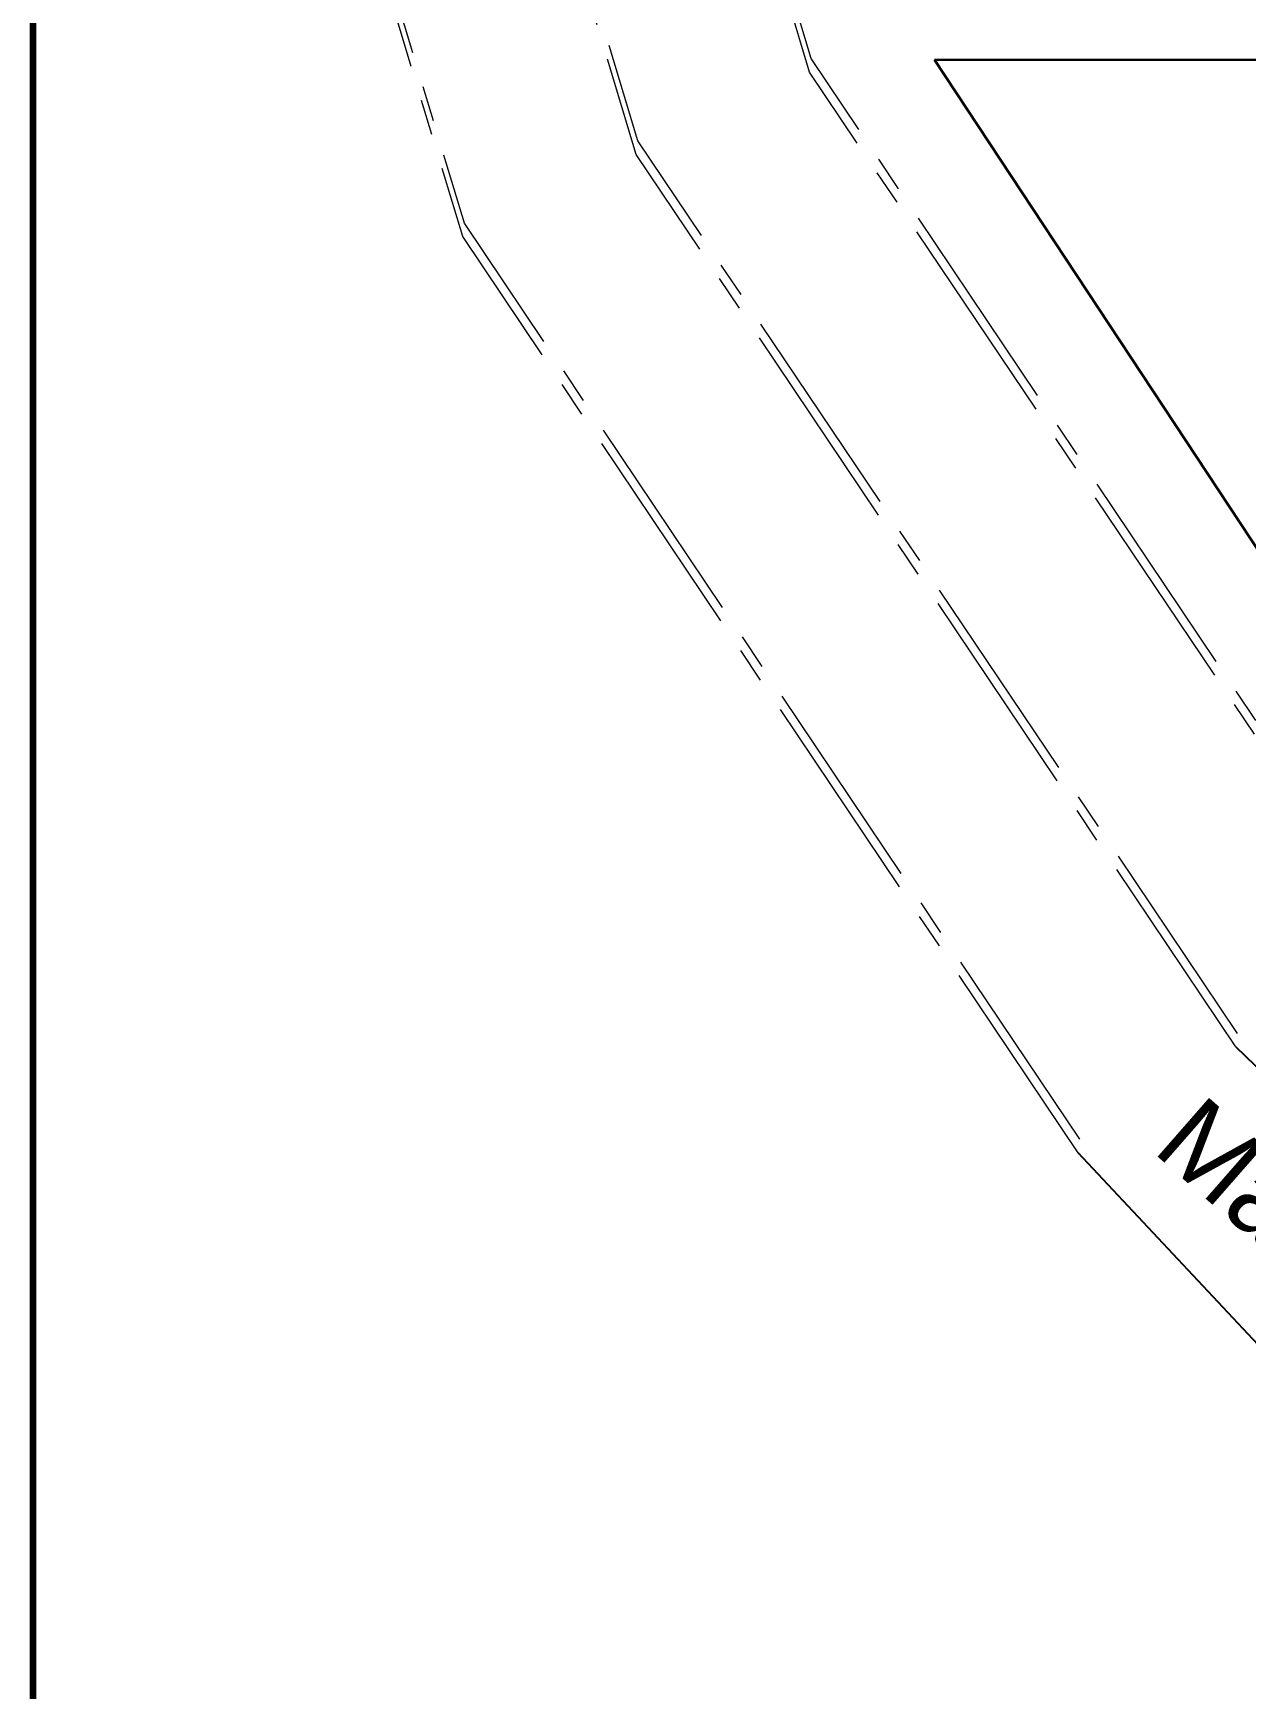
# Paper-space layout 'Layout1' of a CAD drawing. Header units: inches. Extents: x 0 to 35.9, y 0 to 23.6.
# Drawn here: x 0.02 to 4.28, y 14.2 to 20.02 of the extents above; entities that cross this region are included whole.
import ezdxf

# ---------------------------------------------------------------- set-up
doc = ezdxf.new("R2010")
doc.units = ezdxf.units.IN
doc.header["$MEASUREMENT"] = 0
doc.linetypes.add('CENTER2', pattern=[1.125, 0.75, -0.125, 0.125, -0.125])
doc.layers.get('0').update_dxf_attribs({"lineweight": 30})
doc.layers.add('BLOCK TEXT', color=7, linetype='Continuous')
doc.layers.add('C-SIDEWALK-CURB', color=92, linetype='Continuous')
doc.styles.get("Standard").update_dxf_attribs({"font": 'arial.ttf'})

# ---------------------------------------------------------------- blocks, each defined once
blk = doc.blocks.new('TITLEBLOCK ARCHD24X36')
at = {"ltscale": 0.125}
blk.add_lwpolyline([(0.0306, 23.9435), (35.909, 23.9435), (35.909, 9.5136), (0.0306, 9.5136)], close=True, dxfattribs=at)
at = {"layer": 'BLOCK TEXT', "linetype": 'ByBlock', "lineweight": 100}
blk.add_lwpolyline([(0.0306, 2.6905), (0.0306, 23.9435), (35.909, 23.9435), (35.909, 2.6905)], close=True, dxfattribs=at)

psp = doc.layouts.get("Layout1")

# ---------------------------------------------------------------- linework, layer by layer
at = {"color": 7}
for p, q in [((8.2054, 19.9226, 0.0008), (3.1846, 19.9226, 0.0008)), ((3.1846, 19.9226, 0.0008), (5.284, 16.7423, 0.0008))]:
    psp.add_line(p, q, dxfattribs=at)
at = {"layer": 'C-SIDEWALK-CURB', "color": 7}
for p, q in [((4.2433, 16.4575, -5.3638), (6.8315, 13.9569, -0.0597)), ((6.4262, 13.1659, -0.0597), (3.6901, 16.0857, -5.3638))]:
    psp.add_line(p, q, dxfattribs=at)
at = {"layer": 'C-SIDEWALK-CURB', "color": 7, "linetype": 'CENTER2', "lineweight": 0, "flags": 128}
for points, elevation in [([(4.7966, 16.8293), (2.7465, 19.8796), (2.2286, 21.5922), (2.1934, 21.9777)], -5.3638), ([(4.7966, 16.8293), (2.7465, 19.8796), (2.2286, 21.5922), (2.1934, 21.9777)], -5.3638), ([(4.8022, 16.8768), (2.7522, 19.9271), (2.2343, 21.6397), (2.2034, 21.9781)], -15.9495), ([(3.6901, 16.0857), (1.5284, 19.3021), (0.9133, 21.3361), (0.8591, 21.9298)], -5.3638), ([(3.6901, 16.0857), (1.5284, 19.3021), (0.9133, 21.3361), (0.8591, 21.9298)], -5.3638), ([(3.6957, 16.1332), (1.534, 19.3496), (0.9189, 21.3835), (0.8691, 21.9302)], -15.9495), ([(4.2433, 16.4575), (2.1374, 19.5909), (1.5709, 21.4641), (1.5262, 21.9538)], -5.3638), ([(4.249, 16.505), (2.1431, 19.6384), (1.5766, 21.5116), (1.5362, 21.9541)], -15.9495)]:
    psp.add_lwpolyline(points, dxfattribs=dict(at, elevation=elevation))

# ---------------------------------------------------------------- block references
psp.add_blockref('TITLEBLOCK ARCHD24X36', (-0.0114, -0.3354))

# ---------------------------------------------------------------- texts
at = {"layer": 'C-SIDEWALK-CURB', "color": 7, "linetype": 'Continuous', "insert": (4.1256, 16.2993), "char_height": 0.2742, "width": 39.755225, "attachment_point": 1, "rotation": 318.80493}
psp.add_mtext('Mabury St', dxfattribs=at)

doc.saveas('drawing.dxf')
